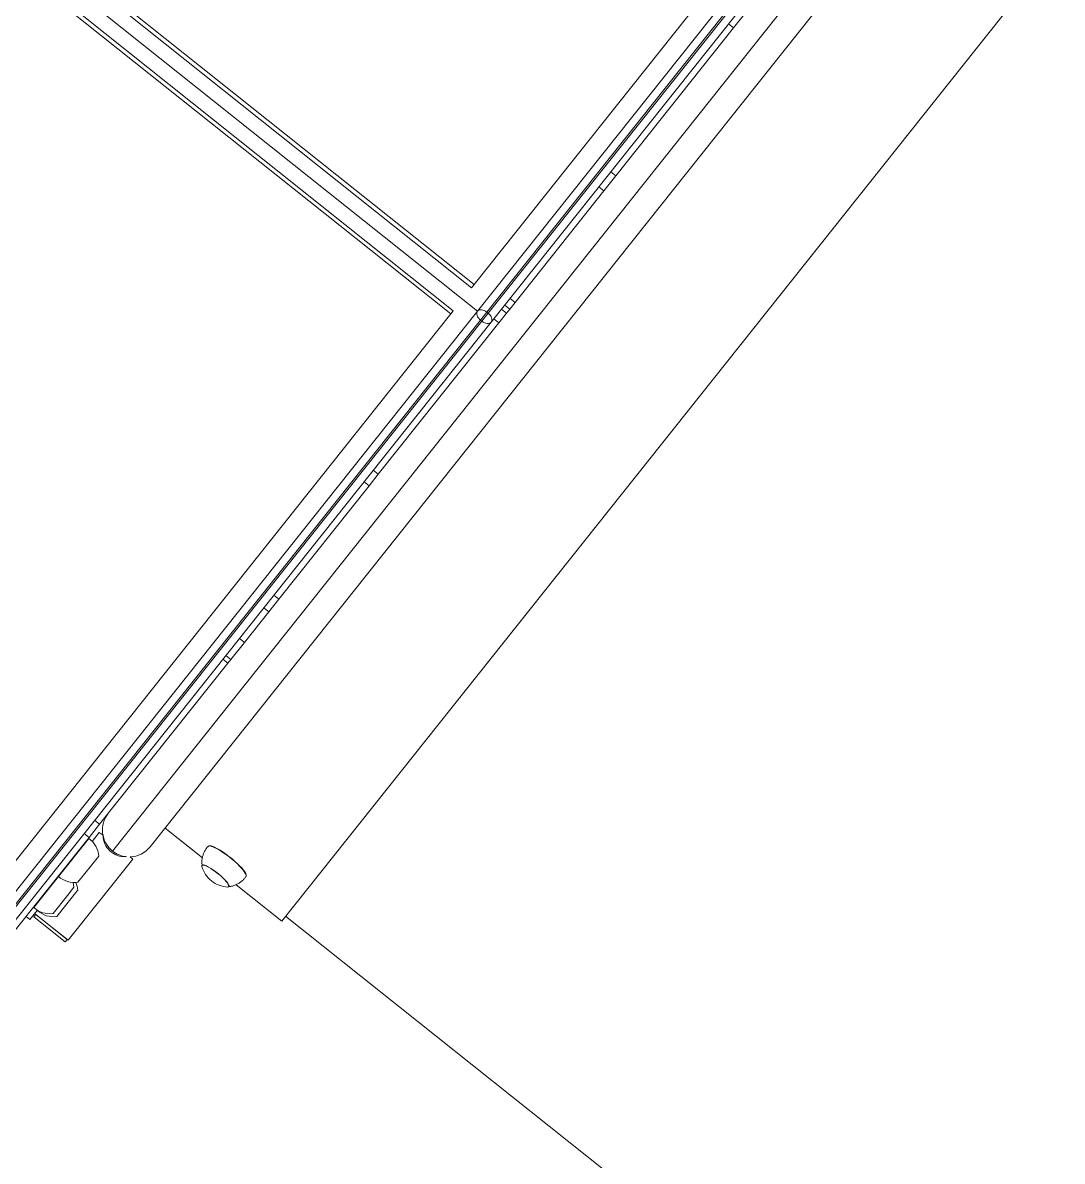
# Model space of a CAD drawing. Header units: millimetres. Extents: x -229914 to 856942, y -268655 to 87212.
# Drawn here: x -136790 to -136139, y 23646 to 24359 of the extents above; entities that cross this region are included whole.
import ezdxf

# ---------------------------------------------------------------- set-up
doc = ezdxf.new("R2010")
doc.units = ezdxf.units.MM

# ---------------------------------------------------------------- blocks, each defined once
blk = doc.blocks.new('Т912NEW')
at = {"color": 7, "linetype": 'Continuous', "lineweight": 15}
for p, q in [((465.75, 3539.17), (465.75, 3034.38)), ((466.75, 3034.38), (466.75, 3539.17)), ((471.75, 3535.95), (471.75, 3031.17)), ((448.75, 3042.93), (448.75, 3531.18)), ((460.75, 3031.17), (460.75, 3524.68)), ((509.25, 2641.17), (509.25, 3421.17)), ((602.65, 2656.17), (602.65, 3393.55)), ((475.75, 3269.83), (475.75, 3283.58)), ((471.75, 3269.83), (475.75, 3269.83)), ((475.75, 3269.83), (475.75, 3151.33)), ((471.75, 3151.33), (475.75, 3151.33)), ((475.75, 3139.38), (475.75, 3151.33)), ((471.75, 3139.38), (475.75, 3139.38)), ((475.75, 3139.38), (475.75, 3050.1)), ((471.75, 3050.1), (475.75, 3050.1)), ((471.75, 3044.74), (475.75, 3044.74)), ((475.75, 3044.74), (475.75, 3050.1)), ((475.75, 3044.74), (475.75, 3041.45)), ((-527.25, 3042.93), (448.75, 3042.93)), ((-527.25, 3040.36), (448.75, 3040.36)), ((448.75, 3040.36), (448.75, 3042.93)), ((471.75, 3041.45), (475.75, 3041.45)), ((475.75, 3033.77), (475.75, 3041.45)), ((-539.25, 3031.17), (460.75, 3031.17)), ((460.75, 2527.19), (460.75, 3031.17)), ((465.75, 3034.38), (465.75, 3027.95)), ((466.75, 3034.38), (465.75, 3034.38)), ((466.75, 3027.95), (466.75, 3034.38)), ((471.75, 3033.77), (475.75, 3033.77)), ((471.75, 3031.17), (471.75, 2527.05)), ((475.75, 3033.77), (475.75, 2912.62)), ((448.75, 3021.97), (-527.25, 3021.97)), ((448.75, 3021.97), (448.75, 3019.4)), ((466.75, 3027.95), (465.75, 3027.95)), ((465.75, 3027.95), (465.75, 2523.83)), ((466.75, 2523.83), (466.75, 3027.95)), ((448.75, 3019.4), (-527.25, 3019.4)), ((448.75, 2527.87), (448.75, 3019.4)), ((471.75, 2912.62), (475.75, 2912.62)), ((475.75, 2912.62), (475.75, 2903.33)), ((471.75, 2903.33), (475.75, 2903.33)), ((475.75, 2903.33), (475.75, 2812.74)), ((471.75, 2812.74), (475.75, 2812.74)), ((475.75, 2802.63), (475.75, 2812.74)), ((471.75, 2802.63), (475.75, 2802.63)), ((475.75, 2802.63), (475.75, 2778.01)), ((471.75, 2778.01), (475.75, 2778.01)), ((475.75, 2764.31), (475.75, 2778.01)), ((471.75, 2764.31), (475.75, 2764.31)), ((471.75, 2761.35), (475.75, 2761.35)), ((475.75, 2764.31), (475.75, 2761.35)), ((475.75, 2761.35), (475.75, 2632.52)), ((602.65, 2660.17), (1847.25, 2660.17)), ((509.25, 2656.17), (539.18, 2656.17)), ((541.91, 2652.64), (541.9, 2652.41)), ((563.4, 2652.41), (563.39, 2652.64)), ((566.14, 2656.17), (602.65, 2656.17)), ((471.75, 2632.52), (475.75, 2632.52)), ((475.75, 2632.52), (475.75, 2621.85)), ((478.75, 2628.44), (478.75, 2621.24)), ((478.75, 2628.44), (481.71, 2628.44)), ((481.62, 2628.44), (481.25, 2628.44)), ((503.39, 2628.44), (505.55, 2628.44)), ((505.55, 2563.44), (505.55, 2628.44)), ((471.75, 2621.85), (475.75, 2621.85)), ((475.75, 2621.85), (475.75, 2539.68)), ((475.95, 2621.34), (475.75, 2621.34)), ((475.95, 2590.98), (475.95, 2621.35)), ((487.75, 2595.67), (487.75, 2616.67)), ((475.75, 2591), (475.95, 2591)), ((475.95, 2586.96), (475.95, 2590.98)), ((475.95, 2565.98), (475.95, 2586.96)), ((487.75, 2585.17), (487.75, 2591.67)), ((490.75, 2591.12), (490.75, 2591.67)), ((490.75, 2570.67), (490.75, 2591.12)), ((487.75, 2570.67), (487.75, 2585.17)), ((475.75, 2566), (475.95, 2566)), ((478.75, 2566), (478.95, 2566)), ((478.75, 2566), (478.75, 2558.67)), ((478.95, 2565.98), (478.95, 2566.12)), ((478.75, 2558.67), (475.75, 2558.67)), ((478.75, 2563.44), (505.55, 2563.44)), ((479.65, 2563.44), (479.65, 2561.44)), ((479.65, 2563.44), (504.65, 2563.44)), ((479.65, 2561.44), (504.65, 2561.44)), ((504.65, 2561.44), (504.65, 2563.44))]:
    blk.add_line(p, q, dxfattribs=at)
at = {"color": 8, "linetype": 'Continuous', "lineweight": 15}
blk.add_line((492.5, 2624.42), (492.5, 3437.92), dxfattribs=at)
at = {"color": 7, "linetype": 'Continuous', "lineweight": 15, "flags": 128}
for points in [[(460.75, 3031.17), (460.84, 3031.79), (461.13, 3032.4), (461.59, 3032.95), (462.21, 3033.44), (462.97, 3033.84), (463.83, 3034.14), (464.77, 3034.32), (465.75, 3034.38)], [(460.75, 3031.17), (460.84, 3030.54), (461.13, 3029.94), (461.59, 3029.38), (462.21, 3028.89), (462.97, 3028.49), (463.83, 3028.2), (464.77, 3028.01), (465.75, 3027.95)], [(466.75, 3034.38), (467.72, 3034.32), (468.66, 3034.14), (469.53, 3033.84), (470.28, 3033.44), (470.91, 3032.95), (471.37, 3032.4), (471.65, 3031.79), (471.75, 3031.17)], [(466.75, 3027.95), (467.72, 3028.01), (468.66, 3028.2), (469.53, 3028.49), (470.28, 3028.89), (470.91, 3029.38), (471.37, 3029.94), (471.65, 3030.54), (471.75, 3031.17)], [(537.46, 2663.98), (537.57, 2664.32), (538.03, 2664.79), (538.83, 2665.24), (539.95, 2665.65), (541.38, 2666.03), (543.06, 2666.36), (544.97, 2666.63), (547.06, 2666.84), (549.28, 2666.98), (551.58, 2667.05), (553.91, 2667.05), (556.2, 2666.97), (558.41, 2666.83), (560.49, 2666.61), (562.38, 2666.34), (564.05, 2666), (565.45, 2665.62), (566.54, 2665.2), (567.32, 2664.75), (567.74, 2664.28), (567.83, 2663.98)], [(537.48, 2664.14), (537.59, 2664.52), (538.05, 2664.98), (538.85, 2665.43), (539.97, 2665.85), (541.39, 2666.23), (543.07, 2666.55), (544.98, 2666.83), (547.07, 2667.03), (549.29, 2667.17), (551.58, 2667.24), (553.9, 2667.24), (556.2, 2667.17), (558.41, 2667.02), (560.48, 2666.81), (562.37, 2666.53), (564.04, 2666.2), (565.43, 2665.82), (566.53, 2665.4), (567.3, 2664.95), (567.73, 2664.48), (567.82, 2664.14)], [(542.3, 2651.8), (542.17, 2651.9), (541.91, 2652.31), (542.01, 2652.71), (542.48, 2653.11), (543.29, 2653.48), (544.42, 2653.82), (545.84, 2654.1), (547.48, 2654.33), (549.3, 2654.49), (551.23, 2654.58), (553.22, 2654.6), (555.18, 2654.54), (557.05, 2654.41), (558.78, 2654.21), (560.3, 2653.94), (561.56, 2653.63), (562.51, 2653.27), (563.13, 2652.89), (563.13, 2652.89)], [(542.15, 2652.4), (542.24, 2652.68), (542.67, 2653.06), (543.43, 2653.43), (544.51, 2653.76), (545.87, 2654.04), (547.46, 2654.27), (549.23, 2654.43), (551.11, 2654.53), (553.05, 2654.55), (554.97, 2654.5), (556.81, 2654.37), (558.51, 2654.18), (560.01, 2653.93), (561.26, 2653.63), (562.22, 2653.28), (562.85, 2652.91), (563.13, 2652.51), (563.15, 2652.4)], [(563.13, 2652.89), (563.39, 2652.48), (563.29, 2652.08), (563, 2651.8)], [(487.75, 2591.67), (486.56, 2592.79), (485.41, 2593.67)]]:
    blk.add_lwpolyline(points, dxfattribs=at)
at = {"color": 7, "linetype": 'Continuous', "lineweight": 15}
for centre, radius, start, end in [((552.65, 2665.91), 17.5, 233.72911, 270), ((552.65, 2665.91), 17.5, 270, 306.27089), ((492.5, 2641.17), 16.75, 180, 270), ((492.5, 2641.17), 16.75, 310.56875, 0), ((492.15, 2636.84), 13.4, 218.81925, 312.71753), ((492.5, 2641.17), 16.75, 270, 302.46962), ((476.75, 2606.16), 15.21, 43.67358, 93.0153), ((476.75, 2606.17), 15.21, 266.9847, 316.32642), ((479.75, 2581.16), 15.21, 43.67358, 62.73046), ((476.75, 2581.17), 15.21, 266.9847, 316.32642), ((479.75, 2581.17), 15.21, 266.9847, 316.32642)]:
    blk.add_arc(centre, radius, start, end, dxfattribs=at)
for points, knots in [([(537.49, 2663.99), (537.48, 2663.83), (537.38, 2662.94), (537.52, 2661.32), (537.91, 2659.23), (538.58, 2657.29), (539.45, 2655.52), (540.53, 2653.94), (541.35, 2652.91), (541.85, 2652.46), (541.9, 2652.42)], [0, 0, 0, 0, 0.038407, 0.211349, 0.377501, 0.537574, 0.692139, 0.841378, 0.985375, 1, 1, 1, 1]), ([(563.4, 2652.45), (563.57, 2652.6), (564.22, 2653.22), (565.18, 2654.49), (566.24, 2656.23), (567.04, 2658.12), (567.59, 2660.12), (567.88, 2662.09), (567.83, 2663.38), (567.81, 2663.98)], [0, 0, 0, 0, 0.054669, 0.212112, 0.371943, 0.533282, 0.695606, 0.858503, 1, 1, 1, 1])]:
    blk.add_open_spline(points, degree=3, knots=knots, dxfattribs=at)

msp = doc.modelspace()

# ---------------------------------------------------------------- block references
at = {"rotation": 321.4676820499667}
msp.add_blockref('Т912NEW', (-138753.82306, 22094.20638), dxfattribs=at)

doc.saveas('drawing.dxf')
